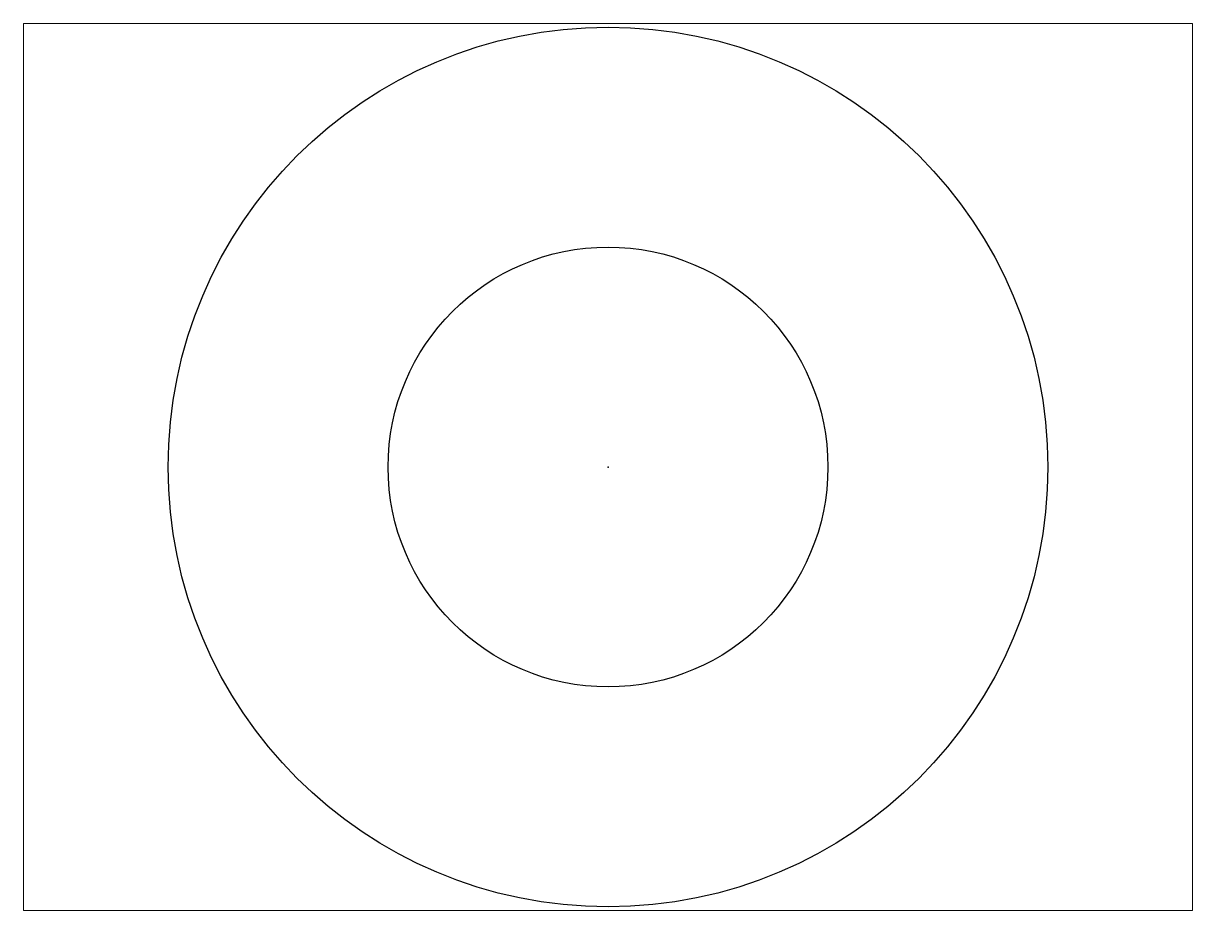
# Paper-space layout 'Layout1' of a CAD drawing. Header units: millimetres. Extents: x 26 to 231, y 20 to 176.
# The model-space entities are those that its viewports show. They can reach past a viewport. Long polylines and large blocks are cut down to what shows.
import ezdxf

# ---------------------------------------------------------------- set-up
doc = ezdxf.new("R2010")
doc.units = ezdxf.units.MM

msp = doc.modelspace()

# ---------------------------------------------------------------- linework, layer by layer
for radius in [0.02, 0.01]:
    msp.add_circle((0, 0), radius)
msp.add_point((0, 0))

psp = doc.layouts.get("Layout1")

# ---------------------------------------------------------------- viewports
at = {"layer": '0'}
psp.add_viewport(center=(128.5, 97.5), size=(205.6, 156), view_center_point=(0, 0), view_height=0.04033836, dxfattribs=at)

doc.saveas('drawing.dxf')
